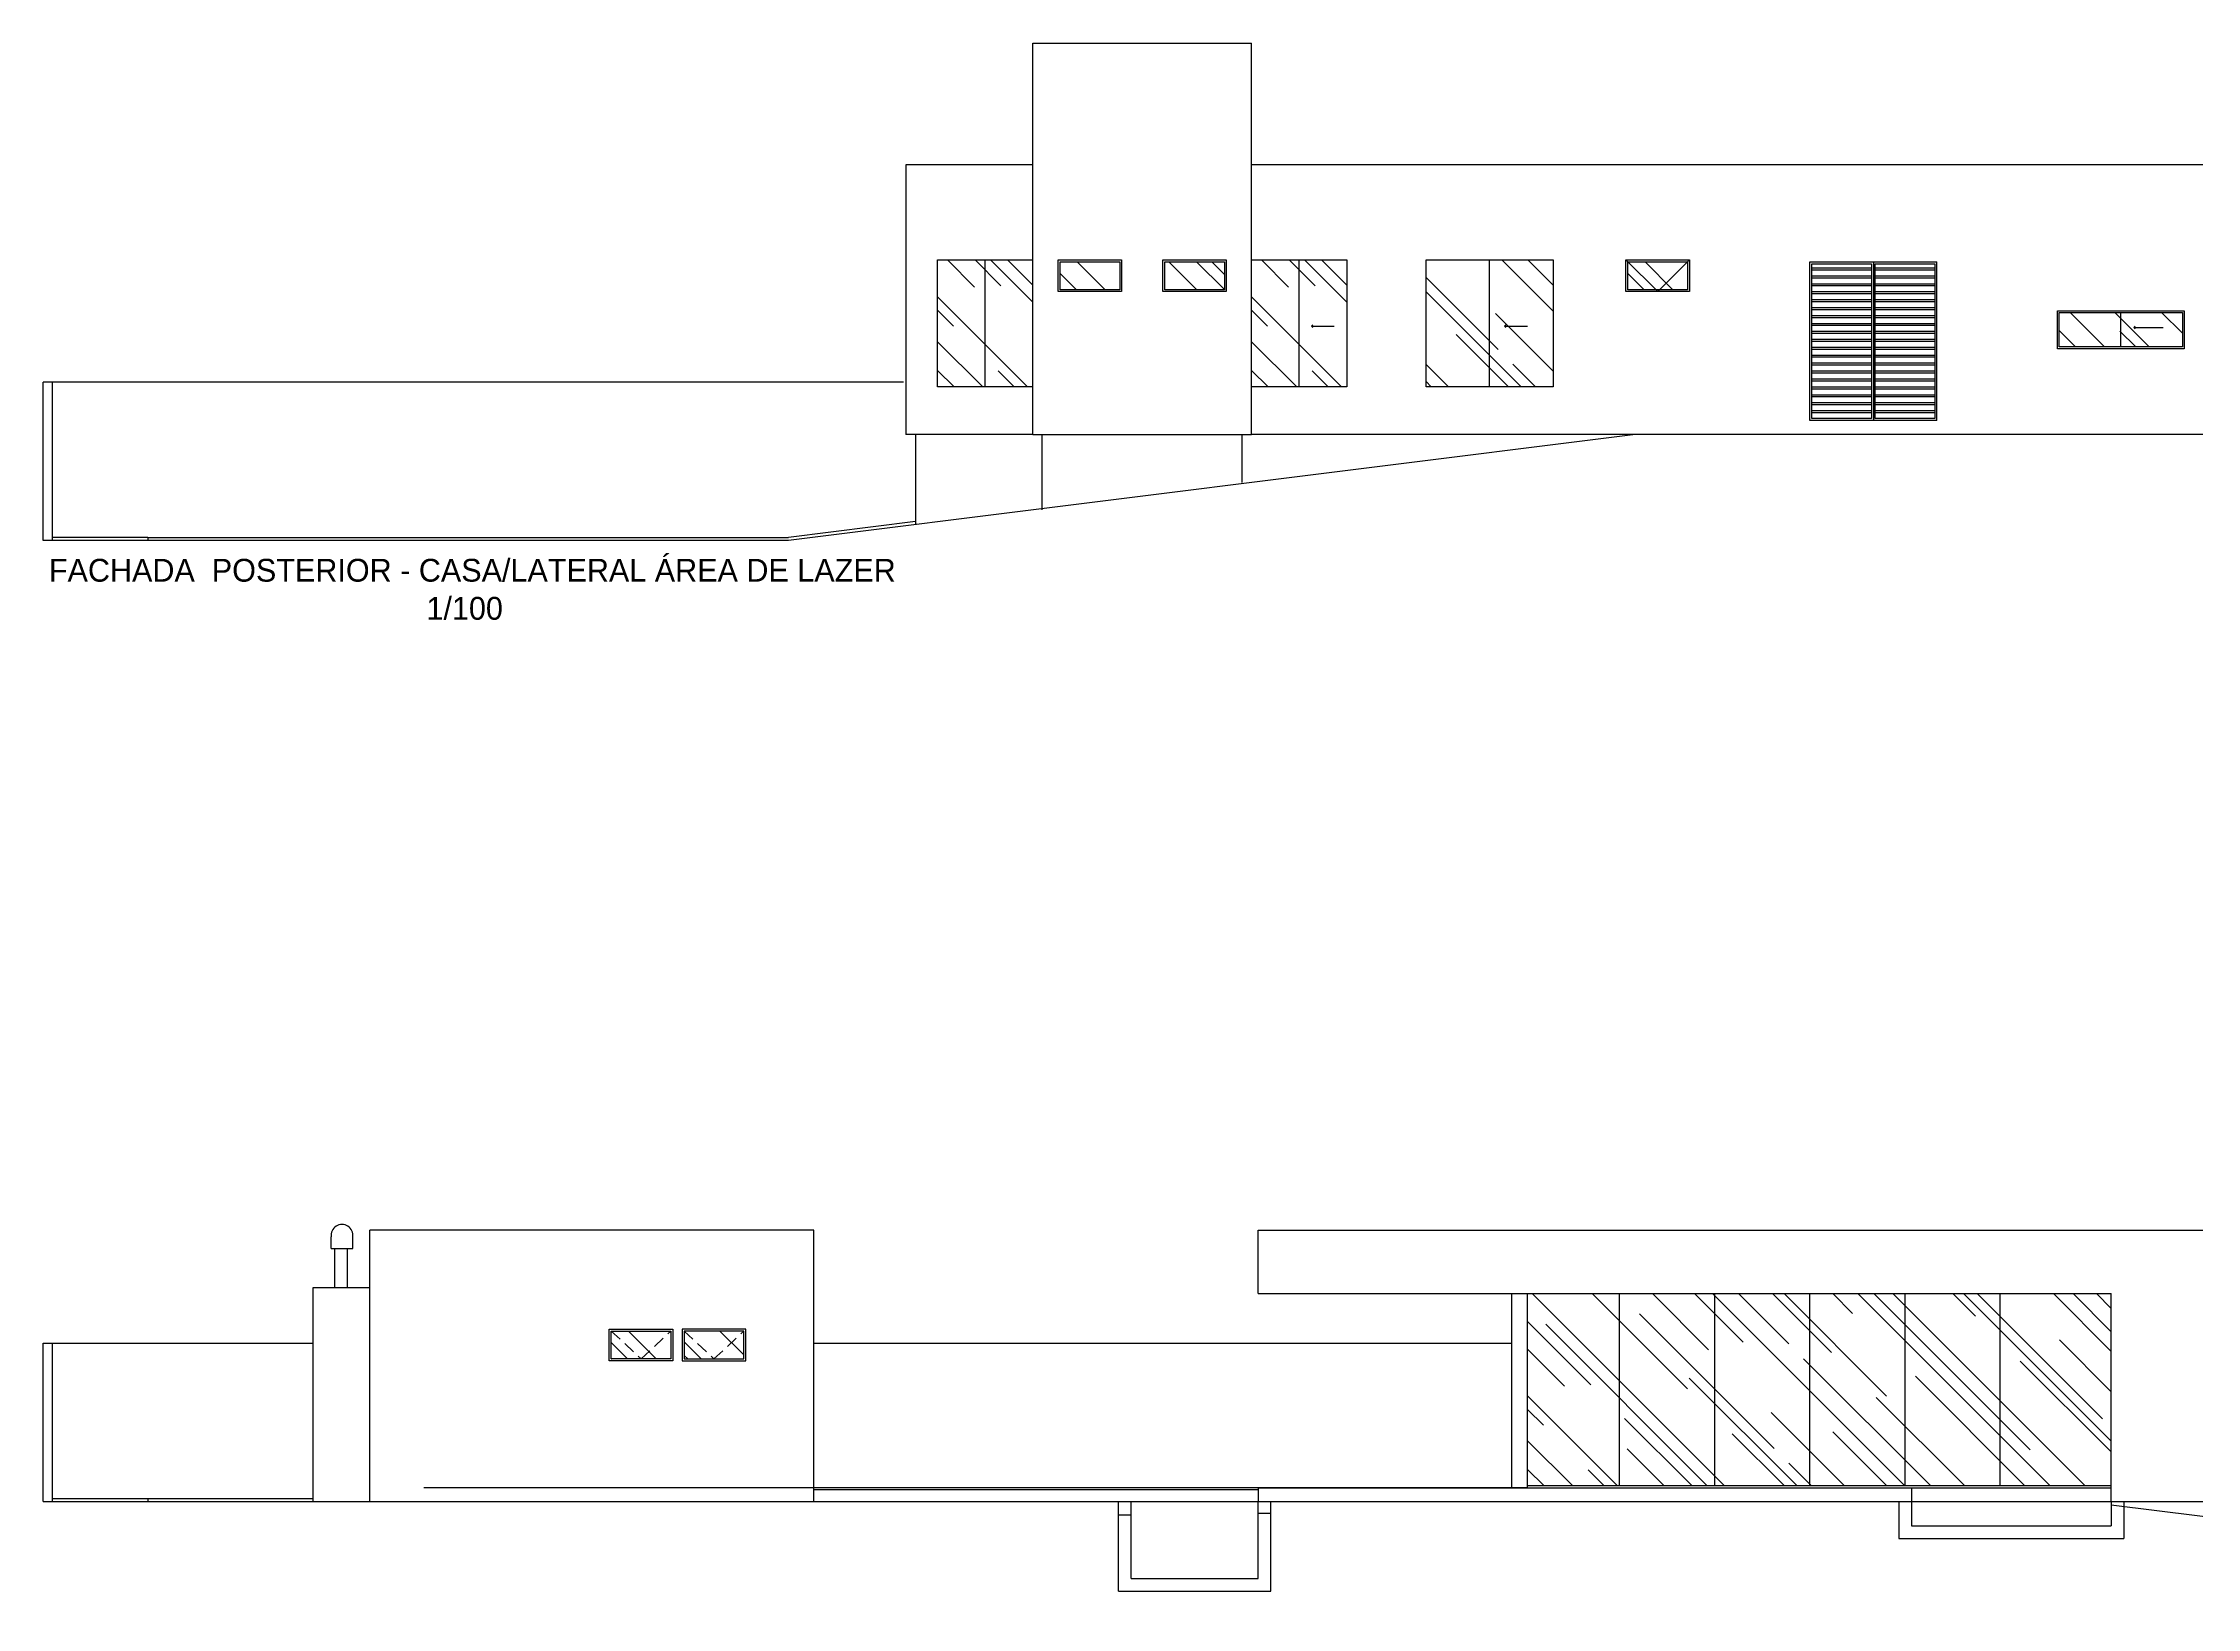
# Model space of a CAD drawing. Header units: feet. Extents: x 1734 to 1931, y 883 to 1088.
# Drawn here: x 1811.99 to 1845.94, y 924.43 to 949.11 of the extents above; entities that cross this region are included whole.
import ezdxf

# ---------------------------------------------------------------- set-up
doc = ezdxf.new("R2010")
doc.units = ezdxf.units.FT
doc.header["$LTSCALE"] = 0.3
doc.header["$MEASUREMENT"] = 0
doc.linetypes.add('HIDDEN', pattern=[9.525, 6.35, -3.175])
doc.layers.get('0').update_dxf_attribs({"linetype": 'CONTINUOUS'})
for name, color, linetype in [('1', 1, 'CONTINUOUS'), ('2', 44, 'CONTINUOUS'), ('3', 3, 'CONTINUOUS'), ('4', 4, 'CONTINUOUS'), ('5', 5, 'CONTINUOUS'), ('Cotas', 1, 'CONTINUOUS'), ('projecao', 8, 'HIDDEN'), ('Texto', 44, 'CONTINUOUS')]:
    doc.layers.add(name, color=color, linetype=linetype)
doc.styles.add('style1', font='GOTHIC.TTF')
doc.dimstyles.new('ESC-50', dxfattribs={"dimtxt": 0.1, "dimasz": 0.04, "dimexe": 0.06, "dimexo": 0.15, "dimgap": 0.02, "dimtad": 1, "dimzin": 4, "dimdsep": 46, "dimtxsty": 'style1', "dimblk": 'OBLIQUE', "dimcen": 0.01, "dimdle": 0.04, "dimclrd": 14, "dimclre": 14, "dimclrt": 2, "dimazin": 0, "dimtfac": 1, "dimtix": 1, "dimtmove": 2, "dimatfit": 0, "dimldrblk": 'OPEN90', "dimfxl": 1, "dimtolj": 1, "dimtzin": 4, "dimlwd": -1, "dimlwe": -1, "dimarcsym": 0})

# ---------------------------------------------------------------- blocks, each defined once
blk = doc.blocks.new('_Open90')
at = {"color": 0, "linetype": 'ByBlock', "lineweight": -2}
for p, q in [((0, 0), (-1, 0)), ((-0.5, 0.5), (0, 0)), ((0, 0), (-0.5, -0.5))]:
    blk.add_line(p, q, dxfattribs=at)

msp = doc.modelspace()

# ---------------------------------------------------------------- hatches: boundary and pattern name
at = {"layer": '1', "linetype": 'Continuous'}
h = msp.add_hatch(dxfattribs=at)
h.set_pattern_fill('AR-RROOF,_O', color=256, angle=315)
h.set_pattern_definition([(315, (1826.0887, 943.6898), (2.26274, -0.84853), [15, -2, 5, -1]), (315, (1827.3827, 943.1029), (0.23335, 1.64756), [3, -0.33, 6, -0.75]), (315, (1827.0433, 943.9373), (4.15072, -3.2032), [8, -1.4, 4, -1])])
h.paths.add_polyline_path([(1826.839, 945.69), (1826.089, 945.69), (1826.089, 943.69), (1826.839, 943.69)])
h.paths.add_polyline_path([(1827.589, 945.69), (1826.839, 945.69), (1826.839, 943.69), (1827.589, 943.69)])
h = msp.add_hatch(dxfattribs=at)
h.set_pattern_fill('AR-RROOF,_O', color=256, angle=315)
h.set_pattern_definition([(315, (1828.0187, 945.2198), (2.26274, -0.84853), [15, -2, 5, -1]), (315, (1829.3127, 944.6329), (0.2333, 1.6476), [3, -0.33, 6, -0.75]), (315, (1828.9733, 945.4673), (4.15072, -3.2032), [8, -1.4, 4, -1])])
h.paths.add_polyline_path([(1828.959, 945.66), (1828.019, 945.66), (1828.019, 945.22), (1828.959, 945.22)])
h.paths.add_polyline_path([(1830.609, 945.66), (1829.669, 945.66), (1829.669, 945.22), (1830.609, 945.22)])
h = msp.add_hatch(dxfattribs=at)
h.set_pattern_fill('AR-RROOF,_O', color=256, angle=315)
h.set_pattern_definition([(315, (1831.0387, 943.6898), (2.26274, -0.84853), [15, -2, 5, -1]), (315, (1832.3327, 943.1029), (0.23335, 1.64756), [3, -0.33, 6, -0.75]), (315, (1831.9933, 943.9373), (4.15072, -3.20319), [8, -1.4, 4, -1])])
h.paths.add_polyline_path([(1831.789, 945.69), (1831.039, 945.69), (1831.039, 943.69), (1831.789, 943.69)])
h.paths.add_polyline_path([(1832.539, 945.69), (1831.789, 945.69), (1831.789, 943.69), (1832.539, 943.69)])
h.paths.add_polyline_path([(1834.789, 945.69), (1833.789, 945.69), (1833.789, 943.69), (1834.789, 943.69)])
h.paths.add_polyline_path([(1835.789, 945.69), (1834.789, 945.69), (1834.789, 943.69), (1835.789, 943.69)])
h = msp.add_hatch(dxfattribs=at)
h.set_pattern_fill('AR-RROOF,_O', color=256, angle=315)
h.set_pattern_definition([(315, (1836.9687, 945.2198), (2.2627, -0.8485), [15, -2, 5, -1]), (315, (1838.2627, 944.6329), (0.2333, 1.6476), [3, -0.33, 6, -0.75]), (315, (1837.9233, 945.4673), (4.1507, -3.2032), [8, -1.4, 4, -1])])
h.paths.add_polyline_path([(1837.909, 945.66), (1837.469, 945.22), (1837.909, 945.22)], flags=17)
h.paths.add_polyline_path([(1836.969, 945.66), (1836.969, 945.22), (1837.409, 945.22)], flags=17)
h.paths.add_polyline_path([(1837.909, 945.66), (1836.969, 945.66), (1837.409, 945.22), (1837.469, 945.22)])
h = msp.add_hatch(dxfattribs=at)
h.set_pattern_fill('LINE,_O', color=256)
h.set_pattern_definition([(0, (1839.86775, 943.15983), (0, 0.125), [])])
h.paths.add_polyline_path([(1841.808, 945.6), (1840.868, 945.6), (1840.868, 943.16), (1841.808, 943.16)])
h.paths.add_polyline_path([(1840.808, 945.6), (1839.868, 945.6), (1839.868, 943.16), (1840.808, 943.16)])
h = msp.add_hatch(dxfattribs=at)
h.set_pattern_fill('LINE,_O', color=256)
h.set_pattern_definition([(0, (1839.86868, 943.18982), (0, 0.125), [])])
h.paths.add_polyline_path([(1841.809, 945.63), (1840.869, 945.63), (1840.869, 943.19), (1841.809, 943.19)])
h.paths.add_polyline_path([(1840.809, 945.63), (1839.869, 945.63), (1839.869, 943.19), (1840.809, 943.19)])
h = msp.add_hatch(dxfattribs=at)
h.set_pattern_fill('AR-RROOF,_O', color=256, angle=315)
h.set_pattern_definition([(315, (1843.7687, 944.3198), (2.26274, -0.84853), [15, -2, 5, -1]), (315, (1845.0627, 943.7329), (0.2333, 1.6476), [3, -0.33, 6, -0.75]), (315, (1844.7233, 944.5673), (4.1507, -3.2032), [8, -1.4, 4, -1])])
h.paths.add_polyline_path([(1844.739, 944.86), (1843.769, 944.86), (1843.769, 944.32), (1844.739, 944.32)])
h.paths.add_polyline_path([(1845.709, 944.86), (1844.739, 944.86), (1844.739, 944.32), (1845.709, 944.32)])
h = msp.add_hatch(dxfattribs=at)
h.set_pattern_fill('AR-RROOF,_O', color=256, angle=315)
h.set_pattern_definition([(315, (1835.3887, 926.3597), (2.26274, -0.84853), [15, -2, 5, -1]), (315, (1836.6827, 925.7728), (0.23335, 1.64756), [3, -0.33, 6, -0.75]), (315, (1836.3433, 926.6072), (4.150717, -3.203194), [8, -1.4, 4, -1])])
h.paths.add_polyline_path([(1835.389, 926.36), (1836.839, 926.36), (1836.839, 929.39), (1835.389, 929.39)])
h.paths.add_polyline_path([(1836.839, 926.36), (1838.339, 926.36), (1838.339, 929.39), (1836.839, 929.39)])
h.paths.add_polyline_path([(1839.839, 929.39), (1838.339, 929.39), (1838.339, 926.36), (1839.839, 926.36)])
h.paths.add_polyline_path([(1839.839, 926.36), (1841.339, 926.36), (1841.339, 929.39), (1839.839, 929.39)])
h.paths.add_polyline_path([(1841.339, 926.36), (1842.839, 926.36), (1842.839, 929.39), (1841.339, 929.39)])
h.paths.add_polyline_path([(1844.589, 929.39), (1842.839, 929.39), (1842.839, 926.36), (1844.589, 926.36)])
h = msp.add_hatch(dxfattribs=at)
h.set_pattern_fill('AR-RROOF,_O', color=256, angle=315)
h.set_pattern_definition([(315, (1820.9437, 928.3597), (2.26274, -0.84853), [15, -2, 5, -1]), (315, (1822.2377, 927.7728), (0.2333, 1.6476), [3, -0.33, 6, -0.75]), (315, (1821.8983, 928.6072), (4.1507, -3.2032), [8, -1.4, 4, -1])])
h.paths.add_polyline_path([(1820.944, 928.8), (1820.944, 928.36), (1821.884, 928.36), (1821.884, 928.8)])
h.paths.add_polyline_path([(1822.094, 928.8), (1822.094, 928.36), (1823.034, 928.36), (1823.034, 928.8)])

# ---------------------------------------------------------------- linework, layer by layer
for p, q in [((1825.549, 943.764), (1812.139, 943.764)), ((1825.739, 941.566), (1823.736, 941.314)), ((1813.639, 941.314), (1823.736, 941.314)), ((1816.532, 930.104), (1816.532, 930.284)), ((1816.87, 930.104), (1816.87, 930.284)), ((1816.532, 930.104), (1816.87, 930.104)), ((1816.589, 929.48), (1816.589, 930.104)), ((1816.789, 929.48), (1816.789, 930.104)), ((1836.839, 926.36), (1836.839, 929.39)), ((1838.339, 926.36), (1838.339, 929.39)), ((1839.839, 926.36), (1839.839, 929.39)), ((1841.339, 926.36), (1841.339, 929.39)), ((1842.839, 926.36), (1842.839, 929.39)), ((1812.139, 928.61), (1816.239, 928.61)), ((1824.139, 928.61), (1835.139, 928.61)), ((1813.639, 926.16), (1816.239, 926.16)), ((1844.589, 926.36), (1835.389, 926.36))]:
    msp.add_line(p, q, dxfattribs=at)
for points in [[(1843.769, 944.86), (1845.709, 944.86), (1845.709, 944.32), (1843.769, 944.32)], [(1820.944, 928.8), (1821.884, 928.8), (1821.884, 928.36), (1820.944, 928.36)], [(1822.094, 928.36), (1823.034, 928.36), (1823.034, 928.8), (1822.094, 928.8)]]:
    msp.add_lwpolyline(points, close=True, dxfattribs=at)
msp.add_arc((1816.701, 930.31), 0.171, 351.3633, 188.6367, dxfattribs=at)
at = {"layer": '2'}
for p, q in [((1825.739, 942.94), (1825.739, 941.515)), ((1816.239, 929.48), (1816.239, 926.11)), ((1817.139, 929.48), (1816.239, 929.48)), ((1824.139, 926.3), (1831.139, 926.3))]:
    msp.add_line(p, q, dxfattribs=at)
at = {"layer": '3'}
for p, q in [((1825.589, 947.19), (1825.589, 942.94)), ((1827.589, 947.19), (1825.589, 947.19)), ((1850.139, 947.19), (1831.039, 947.19)), ((1839.839, 943.16), (1839.839, 945.66)), ((1839.839, 945.66), (1841.839, 945.66)), ((1841.839, 943.16), (1841.839, 945.66)), ((1841.839, 943.16), (1839.839, 943.16)), ((1827.589, 942.94), (1825.589, 942.94)), ((1827.739, 941.747), (1827.739, 942.94)), ((1830.889, 942.181), (1830.889, 942.94)), ((1857.139, 942.94), (1831.039, 942.94)), ((1817.139, 926.11), (1817.139, 930.39)), ((1824.139, 930.39), (1817.139, 930.39)), ((1824.139, 926.11), (1824.139, 930.39)), ((1831.139, 930.39), (1855.689, 930.39)), ((1831.139, 929.39), (1831.139, 930.39)), ((1831.139, 929.39), (1844.589, 929.39)), ((1835.139, 926.33), (1835.139, 929.39)), ((1835.389, 926.33), (1835.389, 929.39)), ((1844.589, 926.11), (1844.589, 929.39)), ((1831.139, 926.33), (1844.589, 926.33)), ((1831.139, 926.33), (1831.139, 926.11)), ((1831.139, 926.11), (1855.689, 926.11))]:
    msp.add_line(p, q, dxfattribs=at)
for points in [[(1827.589, 943.69), (1826.089, 943.69), (1826.089, 945.69), (1827.589, 945.69)], [(1831.039, 945.69), (1832.539, 945.69), (1832.539, 943.69), (1831.039, 943.69)]]:
    msp.add_lwpolyline(points, dxfattribs=at)
for points in [[(1828.019, 945.66), (1828.959, 945.66), (1828.959, 945.22), (1828.019, 945.22)], [(1829.669, 945.66), (1830.609, 945.66), (1830.609, 945.22), (1829.669, 945.22)], [(1833.789, 945.69), (1835.789, 945.69), (1835.789, 943.69), (1833.789, 943.69)], [(1833.789, 945.69), (1835.789, 945.69), (1835.789, 943.69), (1833.789, 943.69)], [(1836.939, 945.69), (1837.939, 945.69), (1837.939, 945.19), (1836.939, 945.19)], [(1843.739, 944.89), (1845.739, 944.89), (1845.739, 944.29), (1843.739, 944.29)], [(1820.914, 928.83), (1821.914, 928.83), (1821.914, 928.33), (1820.914, 928.33)], [(1822.064, 928.33), (1823.064, 928.33), (1823.064, 928.83), (1822.064, 928.83)]]:
    msp.add_lwpolyline(points, close=True, dxfattribs=at)
at = {"layer": '4', "linetype": 'Continuous'}
for p, q in [((1827.589, 942.94), (1827.589, 949.11)), ((1827.589, 949.11), (1831.039, 949.11)), ((1831.039, 942.94), (1831.039, 949.11)), ((1827.589, 942.94), (1831.039, 942.94))]:
    msp.add_line(p, q, dxfattribs=at)
for points in [[(1827.989, 945.69), (1828.989, 945.69), (1828.989, 945.19), (1827.989, 945.19)], [(1829.639, 945.69), (1830.639, 945.69), (1830.639, 945.19), (1829.639, 945.19)]]:
    msp.add_lwpolyline(points, close=True, dxfattribs=at)
at = {"layer": '5', "linetype": 'Continuous'}
for p, q in [((1811.989, 941.264), (1811.989, 943.764)), ((1812.139, 943.764), (1811.989, 943.764)), ((1812.139, 941.264), (1812.139, 943.764)), ((1837.087, 942.94), (1823.739, 941.264)), ((1813.639, 941.264), (1811.989, 941.264)), ((1813.639, 941.314), (1812.139, 941.314)), ((1813.639, 941.314), (1813.639, 941.264)), ((1823.739, 941.264), (1813.639, 941.264)), ((1811.989, 928.61), (1812.139, 928.61)), ((1811.989, 926.11), (1811.989, 928.61)), ((1812.139, 926.11), (1812.139, 928.61)), ((1812.139, 926.16), (1813.639, 926.16)), ((1813.639, 926.16), (1813.639, 926.11)), ((1811.989, 926.11), (1831.139, 926.11)), ((1844.589, 926.06), (1857.538, 924.434))]:
    msp.add_line(p, q, dxfattribs=at)
at = {"layer": 'Cotas', "linetype": 'Continuous'}
for p, q in [((1826.839, 943.69), (1826.839, 945.69)), ((1831.789, 943.69), (1831.789, 945.69)), ((1834.789, 943.69), (1834.789, 945.69)), ((1840.839, 945.66), (1840.839, 943.16)), ((1844.739, 944.32), (1844.739, 944.86)), ((1835.389, 926.33), (1817.989, 926.33))]:
    msp.add_line(p, q, dxfattribs=at)
for points in [[(1836.969, 945.66), (1837.909, 945.66), (1837.909, 945.22), (1836.969, 945.22)], [(1840.809, 943.19), (1839.869, 943.19), (1839.869, 945.63), (1840.809, 945.63)], [(1840.869, 945.63), (1841.809, 945.63), (1841.809, 943.19), (1840.869, 943.19)]]:
    msp.add_lwpolyline(points, close=True, dxfattribs=at)
at = {"layer": 'projecao', "ltscale": 2}
for p, q in [((1836.939, 945.69), (1837.439, 945.19)), ((1837.439, 945.19), (1837.939, 945.69)), ((1841.439, 926.33), (1841.439, 925.73)), ((1828.939, 924.7), (1828.939, 926.11)), ((1828.939, 925.9), (1829.139, 925.9)), ((1829.139, 924.9), (1829.139, 926.11)), ((1831.139, 924.9), (1831.139, 926.11)), ((1831.139, 925.93), (1831.339, 925.93)), ((1831.339, 924.7), (1831.339, 926.11)), ((1841.239, 926.11), (1841.239, 925.53)), ((1844.589, 926.11), (1844.589, 925.73)), ((1844.789, 926.11), (1844.789, 925.53)), ((1841.239, 925.53), (1844.789, 925.53)), ((1841.439, 925.73), (1844.589, 925.73)), ((1829.139, 924.9), (1831.139, 924.9)), ((1828.939, 924.7), (1831.339, 924.7))]:
    msp.add_line(p, q, dxfattribs=at)
at = {"layer": 'projecao', "ltscale": 0.1}
for p, q in [((1820.944, 928.8), (1821.414, 928.36)), ((1821.414, 928.36), (1821.884, 928.8)), ((1822.094, 928.8), (1822.564, 928.36)), ((1822.564, 928.36), (1823.034, 928.8))]:
    msp.add_line(p, q, dxfattribs=at)

# ---------------------------------------------------------------- texts
at = {"layer": 'Texto', "insert": (1811.122, 941.31), "char_height": 0.1, "width": 15.06271, "attachment_point": 1, "style": 'style1'}
msp.add_mtext('\\pi7.53136;\\P\\P\\pi0.95848;{\\H3.6x;FACHADA  POSTERIOR - CASA/LATERAL ÁREA DE LAZER\\P\\pi6.90998;1/100}', dxfattribs=at)

# ---------------------------------------------------------------- leaders
at = {"layer": 'Cotas', "linetype": 'Continuous'}
for points in [[(1831.982, 944.645), (1832.342, 944.645)], [(1835.025, 944.645), (1835.385, 944.645)], [(1844.944, 944.626), (1845.408, 944.623)]]:
    msp.add_leader(points, dimstyle='ESC-50', override={"dimgap": 0.02, "dimtad": 0, "dimfxl": 0.278871, "dimfxlon": 1, "dimarcsym": 1}, dxfattribs=at)

doc.saveas('drawing.dxf')
